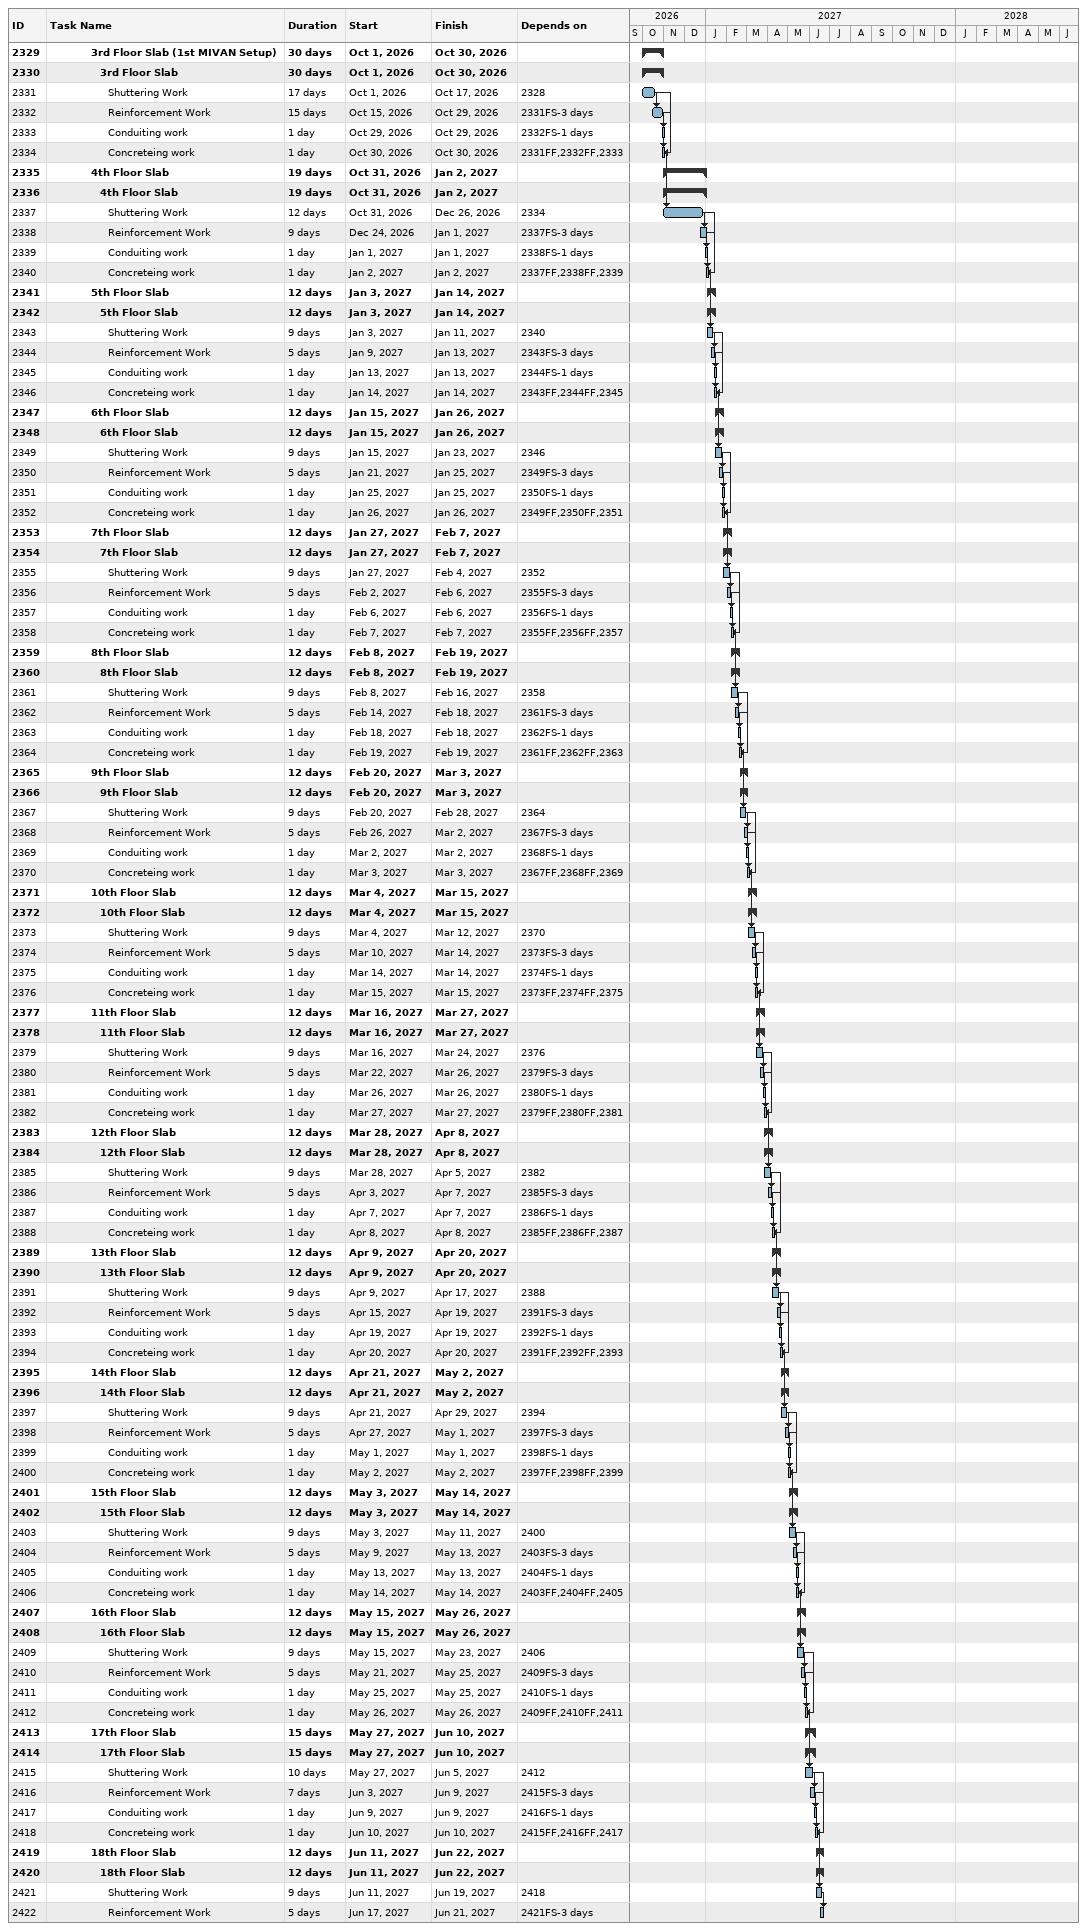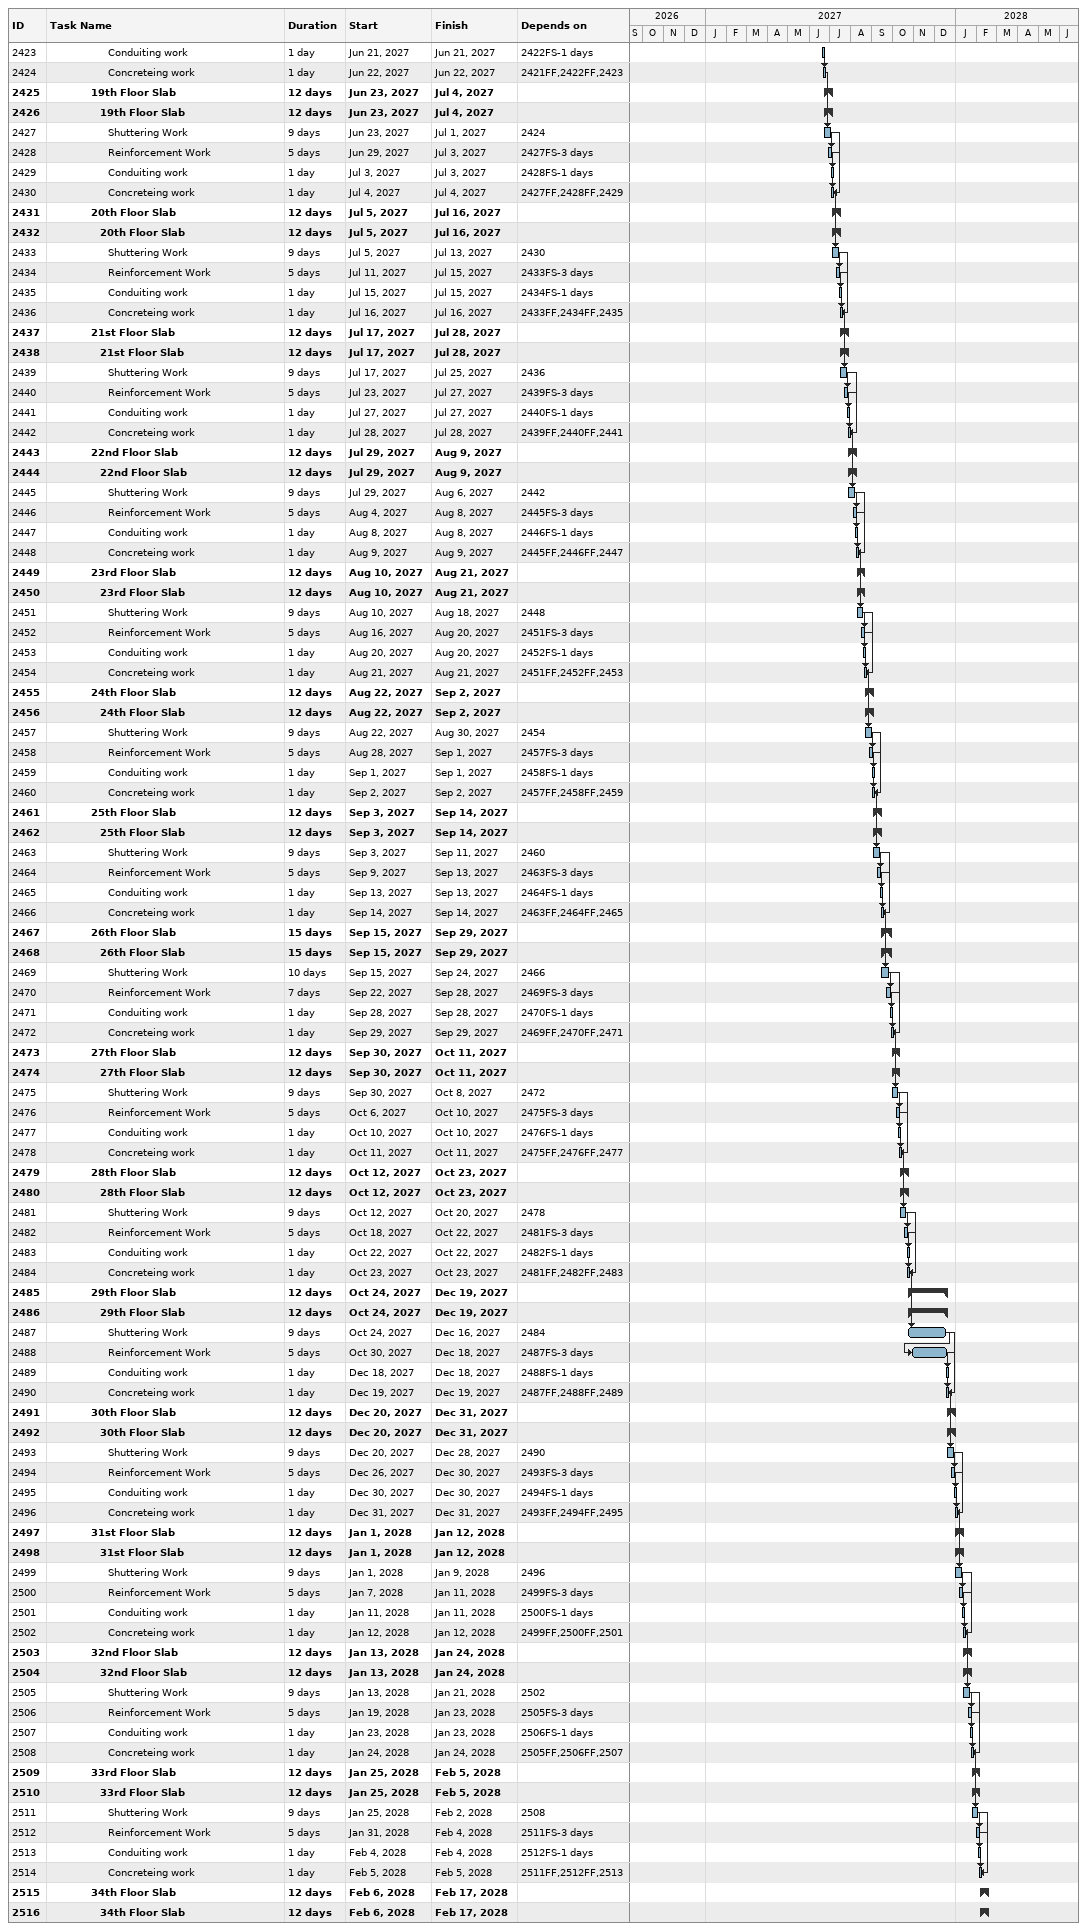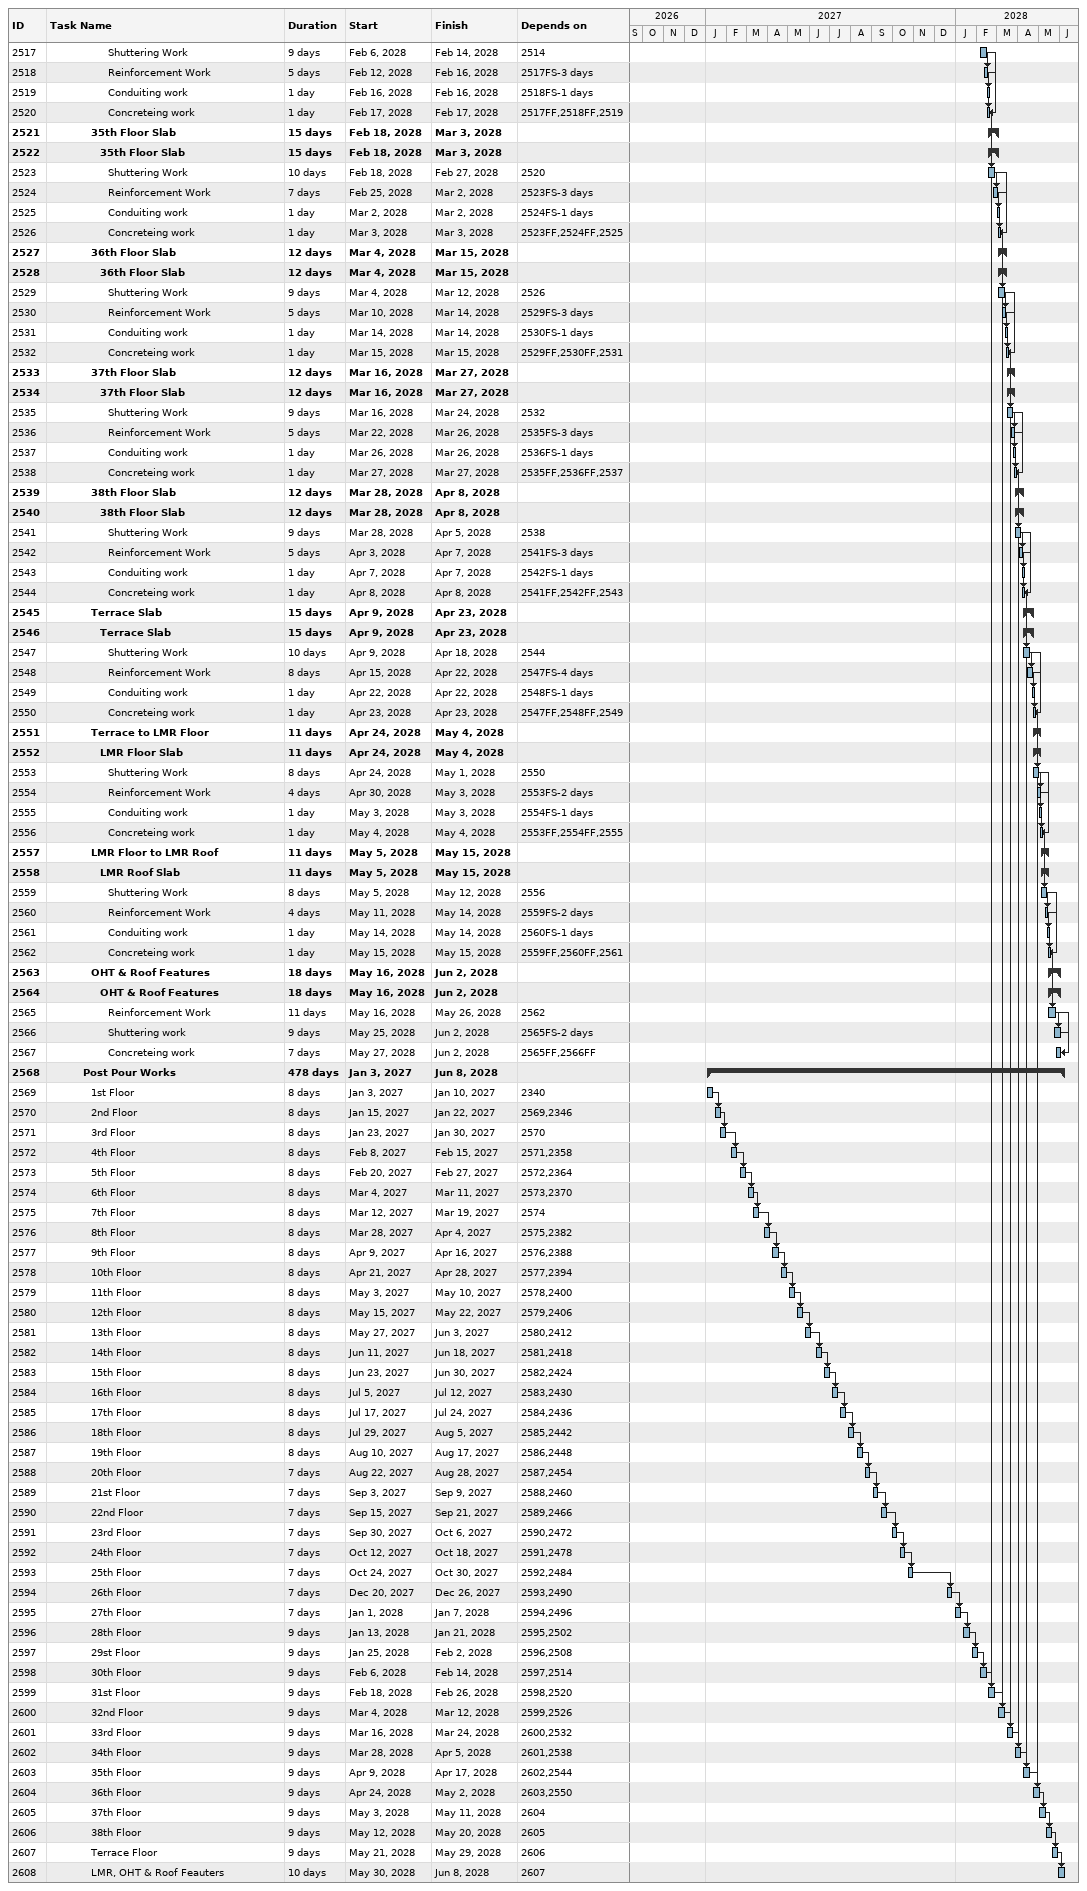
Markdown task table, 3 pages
| ID | Level | Task | Duration | Start | Finish | Predecessors |
|---|---|---|---|---|---|---|
| 2329 | 6 | **3rd Floor Slab (1st MIVAN Setup)** | 30d | 2026-10-01 | 2026-10-30 |  |
| 2330 | 7 | **3rd Floor Slab** | 30d | 2026-10-01 | 2026-10-30 |  |
| 2331 | 8 | Shuttering Work | 17d | 2026-10-01 | 2026-10-17 | 2328 |
| 2332 | 8 | Reinforcement Work | 15d | 2026-10-15 | 2026-10-29 | 2331FS-3d |
| 2333 | 8 | Conduiting work | 1d | 2026-10-29 | 2026-10-29 | 2332FS-1d |
| 2334 | 8 | Concreteing work | 1d | 2026-10-30 | 2026-10-30 | 2331FF, 2332FF, 2333 |
| 2335 | 6 | **4th Floor Slab** | 19d | 2026-10-31 | 2027-01-02 |  |
| 2336 | 7 | **4th Floor Slab** | 19d | 2026-10-31 | 2027-01-02 |  |
| 2337 | 8 | Shuttering Work | 12d | 2026-10-31 | 2026-12-26 | 2334 |
| 2338 | 8 | Reinforcement Work | 9d | 2026-12-24 | 2027-01-01 | 2337FS-3d |
| 2339 | 8 | Conduiting work | 1d | 2027-01-01 | 2027-01-01 | 2338FS-1d |
| 2340 | 8 | Concreteing work | 1d | 2027-01-02 | 2027-01-02 | 2337FF, 2338FF, 2339 |
| 2341 | 6 | **5th Floor Slab** | 12d | 2027-01-03 | 2027-01-14 |  |
| 2342 | 7 | **5th Floor Slab** | 12d | 2027-01-03 | 2027-01-14 |  |
| 2343 | 8 | Shuttering Work | 9d | 2027-01-03 | 2027-01-11 | 2340 |
| 2344 | 8 | Reinforcement Work | 5d | 2027-01-09 | 2027-01-13 | 2343FS-3d |
| 2345 | 8 | Conduiting work | 1d | 2027-01-13 | 2027-01-13 | 2344FS-1d |
| 2346 | 8 | Concreteing work | 1d | 2027-01-14 | 2027-01-14 | 2343FF, 2344FF, 2345 |
| 2347 | 6 | **6th Floor Slab** | 12d | 2027-01-15 | 2027-01-26 |  |
| 2348 | 7 | **6th Floor Slab** | 12d | 2027-01-15 | 2027-01-26 |  |
| 2349 | 8 | Shuttering Work | 9d | 2027-01-15 | 2027-01-23 | 2346 |
| 2350 | 8 | Reinforcement Work | 5d | 2027-01-21 | 2027-01-25 | 2349FS-3d |
| 2351 | 8 | Conduiting work | 1d | 2027-01-25 | 2027-01-25 | 2350FS-1d |
| 2352 | 8 | Concreteing work | 1d | 2027-01-26 | 2027-01-26 | 2349FF, 2350FF, 2351 |
| 2353 | 6 | **7th Floor Slab** | 12d | 2027-01-27 | 2027-02-07 |  |
| 2354 | 7 | **7th Floor Slab** | 12d | 2027-01-27 | 2027-02-07 |  |
| 2355 | 8 | Shuttering Work | 9d | 2027-01-27 | 2027-02-04 | 2352 |
| 2356 | 8 | Reinforcement Work | 5d | 2027-02-02 | 2027-02-06 | 2355FS-3d |
| 2357 | 8 | Conduiting work | 1d | 2027-02-06 | 2027-02-06 | 2356FS-1d |
| 2358 | 8 | Concreteing work | 1d | 2027-02-07 | 2027-02-07 | 2355FF, 2356FF, 2357 |
| 2359 | 6 | **8th Floor Slab** | 12d | 2027-02-08 | 2027-02-19 |  |
| 2360 | 7 | **8th Floor Slab** | 12d | 2027-02-08 | 2027-02-19 |  |
| 2361 | 8 | Shuttering Work | 9d | 2027-02-08 | 2027-02-16 | 2358 |
| 2362 | 8 | Reinforcement Work | 5d | 2027-02-14 | 2027-02-18 | 2361FS-3d |
| 2363 | 8 | Conduiting work | 1d | 2027-02-18 | 2027-02-18 | 2362FS-1d |
| 2364 | 8 | Concreteing work | 1d | 2027-02-19 | 2027-02-19 | 2361FF, 2362FF, 2363 |
| 2365 | 6 | **9th Floor Slab** | 12d | 2027-02-20 | 2027-03-03 |  |
| 2366 | 7 | **9th Floor Slab** | 12d | 2027-02-20 | 2027-03-03 |  |
| 2367 | 8 | Shuttering Work | 9d | 2027-02-20 | 2027-02-28 | 2364 |
| 2368 | 8 | Reinforcement Work | 5d | 2027-02-26 | 2027-03-02 | 2367FS-3d |
| 2369 | 8 | Conduiting work | 1d | 2027-03-02 | 2027-03-02 | 2368FS-1d |
| 2370 | 8 | Concreteing work | 1d | 2027-03-03 | 2027-03-03 | 2367FF, 2368FF, 2369 |
| 2371 | 6 | **10th Floor Slab** | 12d | 2027-03-04 | 2027-03-15 |  |
| 2372 | 7 | **10th Floor Slab** | 12d | 2027-03-04 | 2027-03-15 |  |
| 2373 | 8 | Shuttering Work | 9d | 2027-03-04 | 2027-03-12 | 2370 |
| 2374 | 8 | Reinforcement Work | 5d | 2027-03-10 | 2027-03-14 | 2373FS-3d |
| 2375 | 8 | Conduiting work | 1d | 2027-03-14 | 2027-03-14 | 2374FS-1d |
| 2376 | 8 | Concreteing work | 1d | 2027-03-15 | 2027-03-15 | 2373FF, 2374FF, 2375 |
| 2377 | 6 | **11th Floor Slab** | 12d | 2027-03-16 | 2027-03-27 |  |
| 2378 | 7 | **11th Floor Slab** | 12d | 2027-03-16 | 2027-03-27 |  |
| 2379 | 8 | Shuttering Work | 9d | 2027-03-16 | 2027-03-24 | 2376 |
| 2380 | 8 | Reinforcement Work | 5d | 2027-03-22 | 2027-03-26 | 2379FS-3d |
| 2381 | 8 | Conduiting work | 1d | 2027-03-26 | 2027-03-26 | 2380FS-1d |
| 2382 | 8 | Concreteing work | 1d | 2027-03-27 | 2027-03-27 | 2379FF, 2380FF, 2381 |
| 2383 | 6 | **12th Floor Slab** | 12d | 2027-03-28 | 2027-04-08 |  |
| 2384 | 7 | **12th Floor Slab** | 12d | 2027-03-28 | 2027-04-08 |  |
| 2385 | 8 | Shuttering Work | 9d | 2027-03-28 | 2027-04-05 | 2382 |
| 2386 | 8 | Reinforcement Work | 5d | 2027-04-03 | 2027-04-07 | 2385FS-3d |
| 2387 | 8 | Conduiting work | 1d | 2027-04-07 | 2027-04-07 | 2386FS-1d |
| 2388 | 8 | Concreteing work | 1d | 2027-04-08 | 2027-04-08 | 2385FF, 2386FF, 2387 |
| 2389 | 6 | **13th Floor Slab** | 12d | 2027-04-09 | 2027-04-20 |  |
| 2390 | 7 | **13th Floor Slab** | 12d | 2027-04-09 | 2027-04-20 |  |
| 2391 | 8 | Shuttering Work | 9d | 2027-04-09 | 2027-04-17 | 2388 |
| 2392 | 8 | Reinforcement Work | 5d | 2027-04-15 | 2027-04-19 | 2391FS-3d |
| 2393 | 8 | Conduiting work | 1d | 2027-04-19 | 2027-04-19 | 2392FS-1d |
| 2394 | 8 | Concreteing work | 1d | 2027-04-20 | 2027-04-20 | 2391FF, 2392FF, 2393 |
| 2395 | 6 | **14th Floor Slab** | 12d | 2027-04-21 | 2027-05-02 |  |
| 2396 | 7 | **14th Floor Slab** | 12d | 2027-04-21 | 2027-05-02 |  |
| 2397 | 8 | Shuttering Work | 9d | 2027-04-21 | 2027-04-29 | 2394 |
| 2398 | 8 | Reinforcement Work | 5d | 2027-04-27 | 2027-05-01 | 2397FS-3d |
| 2399 | 8 | Conduiting work | 1d | 2027-05-01 | 2027-05-01 | 2398FS-1d |
| 2400 | 8 | Concreteing work | 1d | 2027-05-02 | 2027-05-02 | 2397FF, 2398FF, 2399 |
| 2401 | 6 | **15th Floor Slab** | 12d | 2027-05-03 | 2027-05-14 |  |
| 2402 | 7 | **15th Floor Slab** | 12d | 2027-05-03 | 2027-05-14 |  |
| 2403 | 8 | Shuttering Work | 9d | 2027-05-03 | 2027-05-11 | 2400 |
| 2404 | 8 | Reinforcement Work | 5d | 2027-05-09 | 2027-05-13 | 2403FS-3d |
| 2405 | 8 | Conduiting work | 1d | 2027-05-13 | 2027-05-13 | 2404FS-1d |
| 2406 | 8 | Concreteing work | 1d | 2027-05-14 | 2027-05-14 | 2403FF, 2404FF, 2405 |
| 2407 | 6 | **16th Floor Slab** | 12d | 2027-05-15 | 2027-05-26 |  |
| 2408 | 7 | **16th Floor Slab** | 12d | 2027-05-15 | 2027-05-26 |  |
| 2409 | 8 | Shuttering Work | 9d | 2027-05-15 | 2027-05-23 | 2406 |
| 2410 | 8 | Reinforcement Work | 5d | 2027-05-21 | 2027-05-25 | 2409FS-3d |
| 2411 | 8 | Conduiting work | 1d | 2027-05-25 | 2027-05-25 | 2410FS-1d |
| 2412 | 8 | Concreteing work | 1d | 2027-05-26 | 2027-05-26 | 2409FF, 2410FF, 2411 |
| 2413 | 6 | **17th Floor Slab** | 15d | 2027-05-27 | 2027-06-10 |  |
| 2414 | 7 | **17th Floor Slab** | 15d | 2027-05-27 | 2027-06-10 |  |
| 2415 | 8 | Shuttering Work | 10d | 2027-05-27 | 2027-06-05 | 2412 |
| 2416 | 8 | Reinforcement Work | 7d | 2027-06-03 | 2027-06-09 | 2415FS-3d |
| 2417 | 8 | Conduiting work | 1d | 2027-06-09 | 2027-06-09 | 2416FS-1d |
| 2418 | 8 | Concreteing work | 1d | 2027-06-10 | 2027-06-10 | 2415FF, 2416FF, 2417 |
| 2419 | 6 | **18th Floor Slab** | 12d | 2027-06-11 | 2027-06-22 |  |
| 2420 | 7 | **18th Floor Slab** | 12d | 2027-06-11 | 2027-06-22 |  |
| 2421 | 8 | Shuttering Work | 9d | 2027-06-11 | 2027-06-19 | 2418 |
| 2422 | 8 | Reinforcement Work | 5d | 2027-06-17 | 2027-06-21 | 2421FS-3d |
| 2423 | 8 | Conduiting work | 1d | 2027-06-21 | 2027-06-21 | 2422FS-1d |
| 2424 | 8 | Concreteing work | 1d | 2027-06-22 | 2027-06-22 | 2421FF, 2422FF, 2423 |
| 2425 | 6 | **19th Floor Slab** | 12d | 2027-06-23 | 2027-07-04 |  |
| 2426 | 7 | **19th Floor Slab** | 12d | 2027-06-23 | 2027-07-04 |  |
| 2427 | 8 | Shuttering Work | 9d | 2027-06-23 | 2027-07-01 | 2424 |
| 2428 | 8 | Reinforcement Work | 5d | 2027-06-29 | 2027-07-03 | 2427FS-3d |
| 2429 | 8 | Conduiting work | 1d | 2027-07-03 | 2027-07-03 | 2428FS-1d |
| 2430 | 8 | Concreteing work | 1d | 2027-07-04 | 2027-07-04 | 2427FF, 2428FF, 2429 |
| 2431 | 6 | **20th Floor Slab** | 12d | 2027-07-05 | 2027-07-16 |  |
| 2432 | 7 | **20th Floor Slab** | 12d | 2027-07-05 | 2027-07-16 |  |
| 2433 | 8 | Shuttering Work | 9d | 2027-07-05 | 2027-07-13 | 2430 |
| 2434 | 8 | Reinforcement Work | 5d | 2027-07-11 | 2027-07-15 | 2433FS-3d |
| 2435 | 8 | Conduiting work | 1d | 2027-07-15 | 2027-07-15 | 2434FS-1d |
| 2436 | 8 | Concreteing work | 1d | 2027-07-16 | 2027-07-16 | 2433FF, 2434FF, 2435 |
| 2437 | 6 | **21st Floor Slab** | 12d | 2027-07-17 | 2027-07-28 |  |
| 2438 | 7 | **21st Floor Slab** | 12d | 2027-07-17 | 2027-07-28 |  |
| 2439 | 8 | Shuttering Work | 9d | 2027-07-17 | 2027-07-25 | 2436 |
| 2440 | 8 | Reinforcement Work | 5d | 2027-07-23 | 2027-07-27 | 2439FS-3d |
| 2441 | 8 | Conduiting work | 1d | 2027-07-27 | 2027-07-27 | 2440FS-1d |
| 2442 | 8 | Concreteing work | 1d | 2027-07-28 | 2027-07-28 | 2439FF, 2440FF, 2441 |
| 2443 | 6 | **22nd Floor Slab** | 12d | 2027-07-29 | 2027-08-09 |  |
| 2444 | 7 | **22nd Floor Slab** | 12d | 2027-07-29 | 2027-08-09 |  |
| 2445 | 8 | Shuttering Work | 9d | 2027-07-29 | 2027-08-06 | 2442 |
| 2446 | 8 | Reinforcement Work | 5d | 2027-08-04 | 2027-08-08 | 2445FS-3d |
| 2447 | 8 | Conduiting work | 1d | 2027-08-08 | 2027-08-08 | 2446FS-1d |
| 2448 | 8 | Concreteing work | 1d | 2027-08-09 | 2027-08-09 | 2445FF, 2446FF, 2447 |
| 2449 | 6 | **23rd Floor Slab** | 12d | 2027-08-10 | 2027-08-21 |  |
| 2450 | 7 | **23rd Floor Slab** | 12d | 2027-08-10 | 2027-08-21 |  |
| 2451 | 8 | Shuttering Work | 9d | 2027-08-10 | 2027-08-18 | 2448 |
| 2452 | 8 | Reinforcement Work | 5d | 2027-08-16 | 2027-08-20 | 2451FS-3d |
| 2453 | 8 | Conduiting work | 1d | 2027-08-20 | 2027-08-20 | 2452FS-1d |
| 2454 | 8 | Concreteing work | 1d | 2027-08-21 | 2027-08-21 | 2451FF, 2452FF, 2453 |
| 2455 | 6 | **24th Floor Slab** | 12d | 2027-08-22 | 2027-09-02 |  |
| 2456 | 7 | **24th Floor Slab** | 12d | 2027-08-22 | 2027-09-02 |  |
| 2457 | 8 | Shuttering Work | 9d | 2027-08-22 | 2027-08-30 | 2454 |
| 2458 | 8 | Reinforcement Work | 5d | 2027-08-28 | 2027-09-01 | 2457FS-3d |
| 2459 | 8 | Conduiting work | 1d | 2027-09-01 | 2027-09-01 | 2458FS-1d |
| 2460 | 8 | Concreteing work | 1d | 2027-09-02 | 2027-09-02 | 2457FF, 2458FF, 2459 |
| 2461 | 6 | **25th Floor Slab** | 12d | 2027-09-03 | 2027-09-14 |  |
| 2462 | 7 | **25th Floor Slab** | 12d | 2027-09-03 | 2027-09-14 |  |
| 2463 | 8 | Shuttering Work | 9d | 2027-09-03 | 2027-09-11 | 2460 |
| 2464 | 8 | Reinforcement Work | 5d | 2027-09-09 | 2027-09-13 | 2463FS-3d |
| 2465 | 8 | Conduiting work | 1d | 2027-09-13 | 2027-09-13 | 2464FS-1d |
| 2466 | 8 | Concreteing work | 1d | 2027-09-14 | 2027-09-14 | 2463FF, 2464FF, 2465 |
| 2467 | 6 | **26th Floor Slab** | 15d | 2027-09-15 | 2027-09-29 |  |
| 2468 | 7 | **26th Floor Slab** | 15d | 2027-09-15 | 2027-09-29 |  |
| 2469 | 8 | Shuttering Work | 10d | 2027-09-15 | 2027-09-24 | 2466 |
| 2470 | 8 | Reinforcement Work | 7d | 2027-09-22 | 2027-09-28 | 2469FS-3d |
| 2471 | 8 | Conduiting work | 1d | 2027-09-28 | 2027-09-28 | 2470FS-1d |
| 2472 | 8 | Concreteing work | 1d | 2027-09-29 | 2027-09-29 | 2469FF, 2470FF, 2471 |
| 2473 | 6 | **27th Floor Slab** | 12d | 2027-09-30 | 2027-10-11 |  |
| 2474 | 7 | **27th Floor Slab** | 12d | 2027-09-30 | 2027-10-11 |  |
| 2475 | 8 | Shuttering Work | 9d | 2027-09-30 | 2027-10-08 | 2472 |
| 2476 | 8 | Reinforcement Work | 5d | 2027-10-06 | 2027-10-10 | 2475FS-3d |
| 2477 | 8 | Conduiting work | 1d | 2027-10-10 | 2027-10-10 | 2476FS-1d |
| 2478 | 8 | Concreteing work | 1d | 2027-10-11 | 2027-10-11 | 2475FF, 2476FF, 2477 |
| 2479 | 6 | **28th Floor Slab** | 12d | 2027-10-12 | 2027-10-23 |  |
| 2480 | 7 | **28th Floor Slab** | 12d | 2027-10-12 | 2027-10-23 |  |
| 2481 | 8 | Shuttering Work | 9d | 2027-10-12 | 2027-10-20 | 2478 |
| 2482 | 8 | Reinforcement Work | 5d | 2027-10-18 | 2027-10-22 | 2481FS-3d |
| 2483 | 8 | Conduiting work | 1d | 2027-10-22 | 2027-10-22 | 2482FS-1d |
| 2484 | 8 | Concreteing work | 1d | 2027-10-23 | 2027-10-23 | 2481FF, 2482FF, 2483 |
| 2485 | 6 | **29th Floor Slab** | 12d | 2027-10-24 | 2027-12-19 |  |
| 2486 | 7 | **29th Floor Slab** | 12d | 2027-10-24 | 2027-12-19 |  |
| 2487 | 8 | Shuttering Work | 9d | 2027-10-24 | 2027-12-16 | 2484 |
| 2488 | 8 | Reinforcement Work | 5d | 2027-10-30 | 2027-12-18 | 2487FS-3d |
| 2489 | 8 | Conduiting work | 1d | 2027-12-18 | 2027-12-18 | 2488FS-1d |
| 2490 | 8 | Concreteing work | 1d | 2027-12-19 | 2027-12-19 | 2487FF, 2488FF, 2489 |
| 2491 | 6 | **30th Floor Slab** | 12d | 2027-12-20 | 2027-12-31 |  |
| 2492 | 7 | **30th Floor Slab** | 12d | 2027-12-20 | 2027-12-31 |  |
| 2493 | 8 | Shuttering Work | 9d | 2027-12-20 | 2027-12-28 | 2490 |
| 2494 | 8 | Reinforcement Work | 5d | 2027-12-26 | 2027-12-30 | 2493FS-3d |
| 2495 | 8 | Conduiting work | 1d | 2027-12-30 | 2027-12-30 | 2494FS-1d |
| 2496 | 8 | Concreteing work | 1d | 2027-12-31 | 2027-12-31 | 2493FF, 2494FF, 2495 |
| 2497 | 6 | **31st Floor Slab** | 12d | 2028-01-01 | 2028-01-12 |  |
| 2498 | 7 | **31st Floor Slab** | 12d | 2028-01-01 | 2028-01-12 |  |
| 2499 | 8 | Shuttering Work | 9d | 2028-01-01 | 2028-01-09 | 2496 |
| 2500 | 8 | Reinforcement Work | 5d | 2028-01-07 | 2028-01-11 | 2499FS-3d |
| 2501 | 8 | Conduiting work | 1d | 2028-01-11 | 2028-01-11 | 2500FS-1d |
| 2502 | 8 | Concreteing work | 1d | 2028-01-12 | 2028-01-12 | 2499FF, 2500FF, 2501 |
| 2503 | 6 | **32nd Floor Slab** | 12d | 2028-01-13 | 2028-01-24 |  |
| 2504 | 7 | **32nd Floor Slab** | 12d | 2028-01-13 | 2028-01-24 |  |
| 2505 | 8 | Shuttering Work | 9d | 2028-01-13 | 2028-01-21 | 2502 |
| 2506 | 8 | Reinforcement Work | 5d | 2028-01-19 | 2028-01-23 | 2505FS-3d |
| 2507 | 8 | Conduiting work | 1d | 2028-01-23 | 2028-01-23 | 2506FS-1d |
| 2508 | 8 | Concreteing work | 1d | 2028-01-24 | 2028-01-24 | 2505FF, 2506FF, 2507 |
| 2509 | 6 | **33rd Floor Slab** | 12d | 2028-01-25 | 2028-02-05 |  |
| 2510 | 7 | **33rd Floor Slab** | 12d | 2028-01-25 | 2028-02-05 |  |
| 2511 | 8 | Shuttering Work | 9d | 2028-01-25 | 2028-02-02 | 2508 |
| 2512 | 8 | Reinforcement Work | 5d | 2028-01-31 | 2028-02-04 | 2511FS-3d |
| 2513 | 8 | Conduiting work | 1d | 2028-02-04 | 2028-02-04 | 2512FS-1d |
| 2514 | 8 | Concreteing work | 1d | 2028-02-05 | 2028-02-05 | 2511FF, 2512FF, 2513 |
| 2515 | 6 | **34th Floor Slab** | 12d | 2028-02-06 | 2028-02-17 |  |
| 2516 | 7 | **34th Floor Slab** | 12d | 2028-02-06 | 2028-02-17 |  |
| 2517 | 8 | Shuttering Work | 9d | 2028-02-06 | 2028-02-14 | 2514 |
| 2518 | 8 | Reinforcement Work | 5d | 2028-02-12 | 2028-02-16 | 2517FS-3d |
| 2519 | 8 | Conduiting work | 1d | 2028-02-16 | 2028-02-16 | 2518FS-1d |
| 2520 | 8 | Concreteing work | 1d | 2028-02-17 | 2028-02-17 | 2517FF, 2518FF, 2519 |
| 2521 | 6 | **35th Floor Slab** | 15d | 2028-02-18 | 2028-03-03 |  |
| 2522 | 7 | **35th Floor Slab** | 15d | 2028-02-18 | 2028-03-03 |  |
| 2523 | 8 | Shuttering Work | 10d | 2028-02-18 | 2028-02-27 | 2520 |
| 2524 | 8 | Reinforcement Work | 7d | 2028-02-25 | 2028-03-02 | 2523FS-3d |
| 2525 | 8 | Conduiting work | 1d | 2028-03-02 | 2028-03-02 | 2524FS-1d |
| 2526 | 8 | Concreteing work | 1d | 2028-03-03 | 2028-03-03 | 2523FF, 2524FF, 2525 |
| 2527 | 6 | **36th Floor Slab** | 12d | 2028-03-04 | 2028-03-15 |  |
| 2528 | 7 | **36th Floor Slab** | 12d | 2028-03-04 | 2028-03-15 |  |
| 2529 | 8 | Shuttering Work | 9d | 2028-03-04 | 2028-03-12 | 2526 |
| 2530 | 8 | Reinforcement Work | 5d | 2028-03-10 | 2028-03-14 | 2529FS-3d |
| 2531 | 8 | Conduiting work | 1d | 2028-03-14 | 2028-03-14 | 2530FS-1d |
| 2532 | 8 | Concreteing work | 1d | 2028-03-15 | 2028-03-15 | 2529FF, 2530FF, 2531 |
| 2533 | 6 | **37th Floor Slab** | 12d | 2028-03-16 | 2028-03-27 |  |
| 2534 | 7 | **37th Floor Slab** | 12d | 2028-03-16 | 2028-03-27 |  |
| 2535 | 8 | Shuttering Work | 9d | 2028-03-16 | 2028-03-24 | 2532 |
| 2536 | 8 | Reinforcement Work | 5d | 2028-03-22 | 2028-03-26 | 2535FS-3d |
| 2537 | 8 | Conduiting work | 1d | 2028-03-26 | 2028-03-26 | 2536FS-1d |
| 2538 | 8 | Concreteing work | 1d | 2028-03-27 | 2028-03-27 | 2535FF, 2536FF, 2537 |
| 2539 | 6 | **38th Floor Slab** | 12d | 2028-03-28 | 2028-04-08 |  |
| 2540 | 7 | **38th Floor Slab** | 12d | 2028-03-28 | 2028-04-08 |  |
| 2541 | 8 | Shuttering Work | 9d | 2028-03-28 | 2028-04-05 | 2538 |
| 2542 | 8 | Reinforcement Work | 5d | 2028-04-03 | 2028-04-07 | 2541FS-3d |
| 2543 | 8 | Conduiting work | 1d | 2028-04-07 | 2028-04-07 | 2542FS-1d |
| 2544 | 8 | Concreteing work | 1d | 2028-04-08 | 2028-04-08 | 2541FF, 2542FF, 2543 |
| 2545 | 6 | **Terrace Slab** | 15d | 2028-04-09 | 2028-04-23 |  |
| 2546 | 7 | **Terrace Slab** | 15d | 2028-04-09 | 2028-04-23 |  |
| 2547 | 8 | Shuttering Work | 10d | 2028-04-09 | 2028-04-18 | 2544 |
| 2548 | 8 | Reinforcement Work | 8d | 2028-04-15 | 2028-04-22 | 2547FS-4d |
| 2549 | 8 | Conduiting work | 1d | 2028-04-22 | 2028-04-22 | 2548FS-1d |
| 2550 | 8 | Concreteing work | 1d | 2028-04-23 | 2028-04-23 | 2547FF, 2548FF, 2549 |
| 2551 | 6 | **Terrace to LMR Floor** | 11d | 2028-04-24 | 2028-05-04 |  |
| 2552 | 7 | **LMR Floor Slab** | 11d | 2028-04-24 | 2028-05-04 |  |
| 2553 | 8 | Shuttering Work | 8d | 2028-04-24 | 2028-05-01 | 2550 |
| 2554 | 8 | Reinforcement Work | 4d | 2028-04-30 | 2028-05-03 | 2553FS-2d |
| 2555 | 8 | Conduiting work | 1d | 2028-05-03 | 2028-05-03 | 2554FS-1d |
| 2556 | 8 | Concreteing work | 1d | 2028-05-04 | 2028-05-04 | 2553FF, 2554FF, 2555 |
| 2557 | 6 | **LMR Floor to LMR Roof** | 11d | 2028-05-05 | 2028-05-15 |  |
| 2558 | 7 | **LMR Roof Slab** | 11d | 2028-05-05 | 2028-05-15 |  |
| 2559 | 8 | Shuttering Work | 8d | 2028-05-05 | 2028-05-12 | 2556 |
| 2560 | 8 | Reinforcement Work | 4d | 2028-05-11 | 2028-05-14 | 2559FS-2d |
| 2561 | 8 | Conduiting work | 1d | 2028-05-14 | 2028-05-14 | 2560FS-1d |
| 2562 | 8 | Concreteing work | 1d | 2028-05-15 | 2028-05-15 | 2559FF, 2560FF, 2561 |
| 2563 | 6 | **OHT & Roof Features** | 18d | 2028-05-16 | 2028-06-02 |  |
| 2564 | 7 | **OHT & Roof Features** | 18d | 2028-05-16 | 2028-06-02 |  |
| 2565 | 8 | Reinforcement Work | 11d | 2028-05-16 | 2028-05-26 | 2562 |
| 2566 | 8 | Shuttering work | 9d | 2028-05-25 | 2028-06-02 | 2565FS-2d |
| 2567 | 8 | Concreteing work | 7d | 2028-05-27 | 2028-06-02 | 2565FF, 2566FF |
| 2568 | 5 | **Post Pour Works** | 478d | 2027-01-03 | 2028-06-08 |  |
| 2569 | 6 | 1st Floor | 8d | 2027-01-03 | 2027-01-10 | 2340 |
| 2570 | 6 | 2nd Floor | 8d | 2027-01-15 | 2027-01-22 | 2569, 2346 |
| 2571 | 6 | 3rd Floor | 8d | 2027-01-23 | 2027-01-30 | 2570 |
| 2572 | 6 | 4th Floor | 8d | 2027-02-08 | 2027-02-15 | 2571, 2358 |
| 2573 | 6 | 5th Floor | 8d | 2027-02-20 | 2027-02-27 | 2572, 2364 |
| 2574 | 6 | 6th Floor | 8d | 2027-03-04 | 2027-03-11 | 2573, 2370 |
| 2575 | 6 | 7th Floor | 8d | 2027-03-12 | 2027-03-19 | 2574 |
| 2576 | 6 | 8th Floor | 8d | 2027-03-28 | 2027-04-04 | 2575, 2382 |
| 2577 | 6 | 9th Floor | 8d | 2027-04-09 | 2027-04-16 | 2576, 2388 |
| 2578 | 6 | 10th Floor | 8d | 2027-04-21 | 2027-04-28 | 2577, 2394 |
| 2579 | 6 | 11th Floor | 8d | 2027-05-03 | 2027-05-10 | 2578, 2400 |
| 2580 | 6 | 12th Floor | 8d | 2027-05-15 | 2027-05-22 | 2579, 2406 |
| 2581 | 6 | 13th Floor | 8d | 2027-05-27 | 2027-06-03 | 2580, 2412 |
| 2582 | 6 | 14th Floor | 8d | 2027-06-11 | 2027-06-18 | 2581, 2418 |
| 2583 | 6 | 15th Floor | 8d | 2027-06-23 | 2027-06-30 | 2582, 2424 |
| 2584 | 6 | 16th Floor | 8d | 2027-07-05 | 2027-07-12 | 2583, 2430 |
| 2585 | 6 | 17th Floor | 8d | 2027-07-17 | 2027-07-24 | 2584, 2436 |
| 2586 | 6 | 18th Floor | 8d | 2027-07-29 | 2027-08-05 | 2585, 2442 |
| 2587 | 6 | 19th Floor | 8d | 2027-08-10 | 2027-08-17 | 2586, 2448 |
| 2588 | 6 | 20th Floor | 7d | 2027-08-22 | 2027-08-28 | 2587, 2454 |
| 2589 | 6 | 21st Floor | 7d | 2027-09-03 | 2027-09-09 | 2588, 2460 |
| 2590 | 6 | 22nd Floor | 7d | 2027-09-15 | 2027-09-21 | 2589, 2466 |
| 2591 | 6 | 23rd Floor | 7d | 2027-09-30 | 2027-10-06 | 2590, 2472 |
| 2592 | 6 | 24th Floor | 7d | 2027-10-12 | 2027-10-18 | 2591, 2478 |
| 2593 | 6 | 25th Floor | 7d | 2027-10-24 | 2027-10-30 | 2592, 2484 |
| 2594 | 6 | 26th Floor | 7d | 2027-12-20 | 2027-12-26 | 2593, 2490 |
| 2595 | 6 | 27th Floor | 7d | 2028-01-01 | 2028-01-07 | 2594, 2496 |
| 2596 | 6 | 28th Floor | 9d | 2028-01-13 | 2028-01-21 | 2595, 2502 |
| 2597 | 6 | 29st Floor | 9d | 2028-01-25 | 2028-02-02 | 2596, 2508 |
| 2598 | 6 | 30th Floor | 9d | 2028-02-06 | 2028-02-14 | 2597, 2514 |
| 2599 | 6 | 31st Floor | 9d | 2028-02-18 | 2028-02-26 | 2598, 2520 |
| 2600 | 6 | 32nd Floor | 9d | 2028-03-04 | 2028-03-12 | 2599, 2526 |
| 2601 | 6 | 33rd Floor | 9d | 2028-03-16 | 2028-03-24 | 2600, 2532 |
| 2602 | 6 | 34th Floor | 9d | 2028-03-28 | 2028-04-05 | 2601, 2538 |
| 2603 | 6 | 35th Floor | 9d | 2028-04-09 | 2028-04-17 | 2602, 2544 |
| 2604 | 6 | 36th Floor | 9d | 2028-04-24 | 2028-05-02 | 2603, 2550 |
| 2605 | 6 | 37th Floor | 9d | 2028-05-03 | 2028-05-11 | 2604 |
| 2606 | 6 | 38th Floor | 9d | 2028-05-12 | 2028-05-20 | 2605 |
| 2607 | 6 | Terrace Floor | 9d | 2028-05-21 | 2028-05-29 | 2606 |
| 2608 | 6 | LMR, OHT & Roof Feauters | 10d | 2028-05-30 | 2028-06-08 | 2607 |
